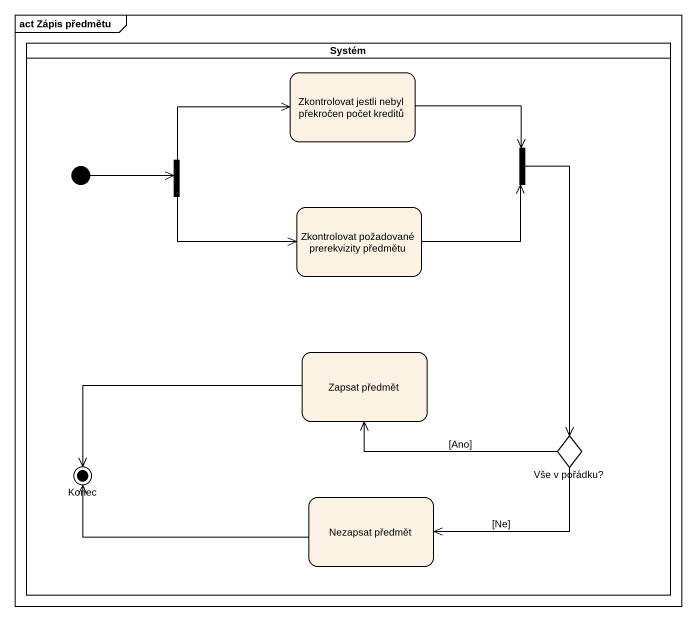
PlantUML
@startuml
mainframe act Zápis předmětu
hide empty description
state Systém <<partition>> {
  state "Zkontrolovat jestli nebyl překročen počet kreditů" as Zkontrolovat_jestli_nebyl
  state fork1 <<fork>>
  state fork2 <<join>>
  state "Zkontrolovat požadované prerekvizity předmětu" as Zkontrolovat_požadované
  state "Zapsat předmět" as Zapsat_předmět
  state "Vše v pořádku?" as Vše_v_pořádku <<choice>>
  state Konec <<end>>
  state "Nezapsat předmět" as Nezapsat_předmět
  [*] -right-> fork1
}
Zkontrolovat_jestli_nebyl -right-> fork2
fork1 -right-> Zkontrolovat_jestli_nebyl
fork1 -right-> Zkontrolovat_požadované
fork2 --> Vše_v_pořádku
Zkontrolovat_požadované -right-> fork2
Zapsat_předmět -left-> Konec
Vše_v_pořádku -left-> Zapsat_předmět : [Ano]
Vše_v_pořádku -left-> Nezapsat_předmět : [Ne]
Nezapsat_předmět -left-> Konec
@enduml
